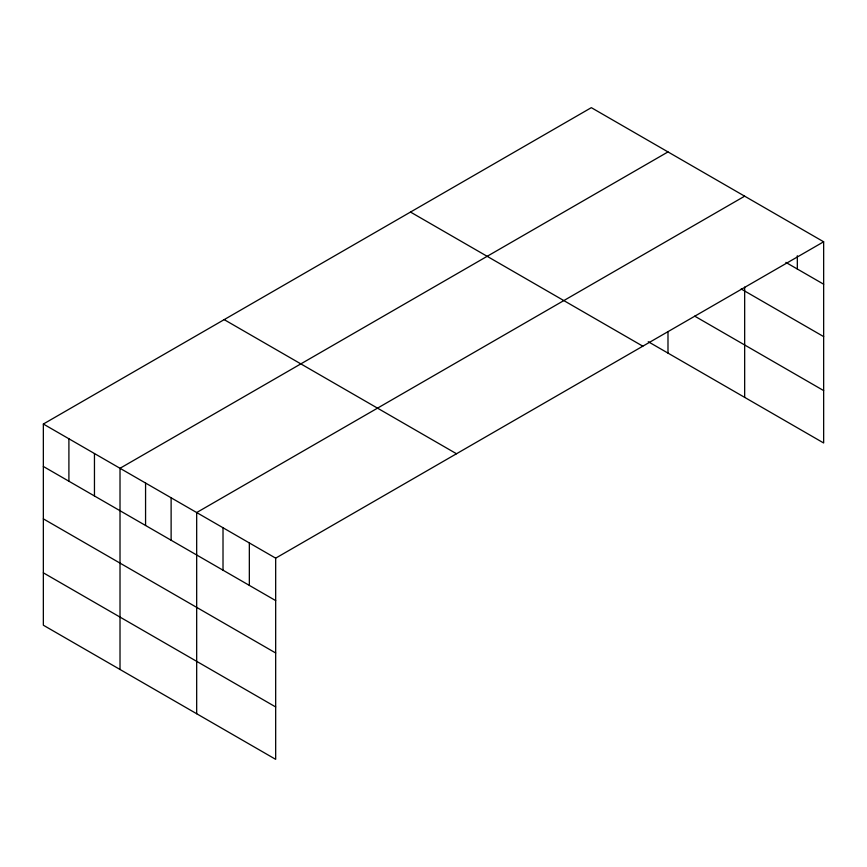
<?xml version="1.0" encoding="UTF-8"?>
<svg xmlns="http://www.w3.org/2000/svg" width="867" height="867" viewBox="0 0 867 867"><rect width="100%" height="100%" fill="white"/><g stroke="black" fill="none" stroke-linecap="round" stroke-linejoin="round"><path stroke-width="1.3" d="M823.65 241.785L275.673 558.153L275.673 759.34L43.35 625.215L43.35 424.028L591.327 107.66L823.65 241.785L823.65 442.972L648.245 341.706M667.991 151.92L120.014 468.288L120.014 669.476M744.666 196.18L196.679 512.549L196.679 713.736M785.87 262.408L823.65 284.213M741.177 288.993L823.65 336.602M694.716 316.141L823.65 390.583M410.492 212.057L642.815 346.182M224.185 319.63L456.508 453.755M43.35 424.028L275.673 558.153M43.35 466.468L275.673 600.593M43.35 518.856L275.673 652.981M43.35 572.827L275.673 706.952M797.326 255.754L797.326 269.019M744.666 287.075L744.666 397.368M667.991 332.148L667.991 353.107M249.338 542.959L249.338 585.388M223.014 527.754L223.014 570.193M171.124 497.799L171.124 540.239M145.569 483.049L145.569 525.478M94.46 453.539L94.46 495.967M68.905 438.778L68.905 481.218"/></g></svg>
